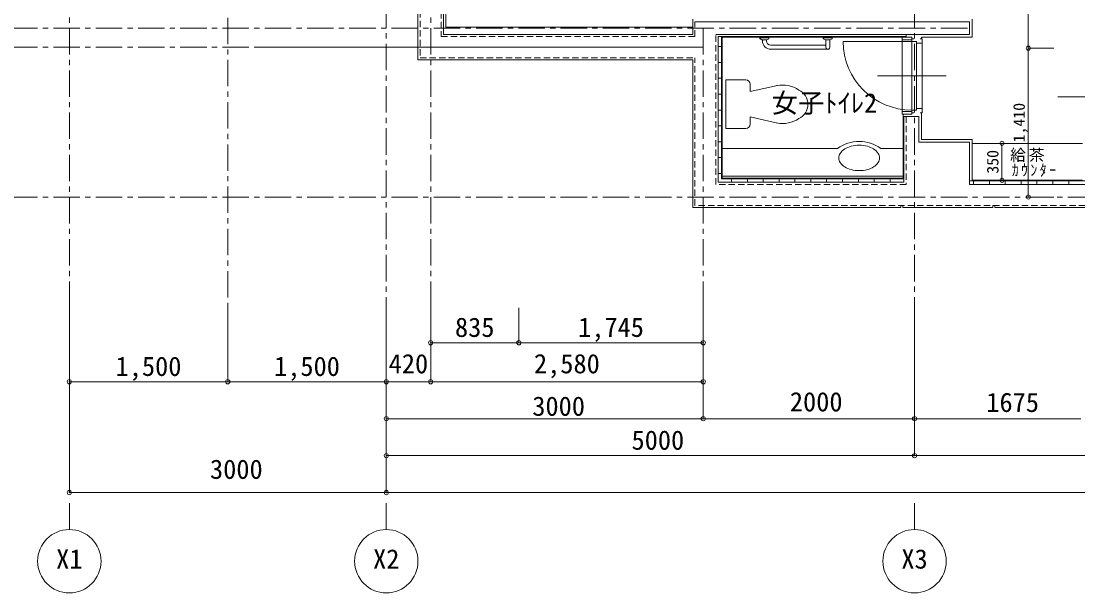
# Model space of a CAD drawing. Units: millimetres at full size, sheet at 1:50. Extents: x -17874 to 19699, y -20565 to 13459.
# Drawn here: x -12249 to -2247, y -12144 to -6728 of the extents above; entities that cross this region are included whole.
import ezdxf
from ezdxf.enums import TextEntityAlignment as Align

# ---------------------------------------------------------------- set-up
doc = ezdxf.new("R2010")
doc.units = ezdxf.units.MM
doc.header["$LTSCALE"] = 50
doc.header["$PDMODE"] = 32
doc.header["$PDSIZE"] = 40
doc.linetypes.add('CHAIN1', pattern=[8, 5, -1, 1, -1])
doc.linetypes.add('DASHED1', pattern=[1.8, 1.2, -0.6])
for name, color, linetype, lineweight in [('1-0_表（線_固定）', 4, 'Continuous', 9), ('1-1_表（文字_固定）', 4, 'CHAIN1', 9), ('1-2', 3, 'Continuous', 18), ('1-3', 7, 'Continuous', 13), ('1-4', 4, 'Continuous', 9), ('1-5_建具姿図', 3, 'Continuous', 13), ('1-6', 7, 'Continuous', 13), ('1-8', 134, 'Continuous', 5), ('1-D_寸法', 6, 'Continuous', 9), ('4-1', 7, 'Continuous', 13)]:
    doc.layers.add(name, color=color, linetype=linetype, lineweight=lineweight)
doc.styles.add('ＭＳ ゴシック', font='')
doc.styles.get('ＭＳ ゴシック').set_extended_font_data('MS Gothic')

msp = doc.modelspace()

# ---------------------------------------------------------------- linework, layer by layer
at = {"layer": '1-0_表（線_固定）'}
msp.add_line((-9993.07, -6974.31), (-5793.07, -6974.31), dxfattribs=at)
at = {"layer": '1-1_表（文字_固定）'}
for p, q in [((-11793.07, -9444.31), (-11793.07, 8656.68)), ((-8793.07, 8656.68), (-8793.07, -9444.31)), ((-3793.07, 8656.68), (-3793.07, -9444.31)), ((-10293.07, 2104.37), (-10293.07, -9444.31)), ((-8373.07, -9444.31), (-8373.07, -2954.47)), ((-14343.07, -6794.31), (-3282.09, -6794.31)), ((-5793.07, -9444.31), (-5793.07, -6794.31)), ((-14343.07, -6974.31), (-5793.07, -6974.31)), ((-14343.07, -8394.31), (16727.12, -8394.31))]:
    msp.add_line(p, q, dxfattribs=at)
at = {"layer": '1-2'}
for p, q in [((-8253.07, -3474.31), (-8253.07, -6854.31)), ((-8493.07, -4134.31), (-8493.07, -7094.31)), ((-5893.07, -6854.31), (-5893.07, -6709.31)), ((-3248.07, -6878.81), (-3248.07, -6709.31)), ((-5893.07, -6854.31), (-8253.07, -6854.31)), ((-5614.57, -6880.81), (-3909.57, -6880.81)), ((-3728.07, -6878.81), (-3248.07, -6878.81)), ((-8493.07, -7094.31), (-5893.07, -7094.31)), ((-5893.07, -8494.31), (-5893.07, -7094.31)), ((-3728.07, -7849.31), (-3728.07, -7595.81)), ((-3899.57, -7610.81), (-3899.57, -8215.81)), ((-3728.07, -7849.31), (-3248.07, -7849.31)), ((-3248.07, -8235.81), (-3248.07, -7849.31)), ((-2203.07, -8235.81), (-3248.07, -8235.81)), ((-5893.07, -8494.31), (-3923.07, -8494.31)), ((-3903.07, -8474.31), (-3923.07, -8474.31)), ((-3923.07, -8494.31), (-3923.07, -8474.31)), ((-3903.07, -8494.31), (-3903.07, -8474.31)), ((-3903.07, -8494.31), (-3053.07, -8494.31)), ((-3033.07, -8474.31), (-3053.07, -8474.31)), ((-3053.07, -8494.31), (-3053.07, -8474.31)), ((-3033.07, -8494.31), (-3033.07, -8474.31)), ((-3033.07, -8494.31), (2511.93, -8494.31))]:
    msp.add_line(p, q, dxfattribs=at)
at = {"layer": '1-2', "color": 7, "lineweight": 13}
for p, q in [((-2965.71, -8235.81), (-2965.71, -7885.81)), ((-10293.07, -10144.31), (-11793.07, -10144.31)), ((-8793.07, -10144.31), (-10293.07, -10144.31))]:
    msp.add_line(p, q, dxfattribs=at)
at = {"layer": '1-2'}
msp.add_lwpolyline([(-3899.57, -8215.81), (-5614.57, -8215.81), (-5614.57, -6880.81)], dxfattribs=at)
at = {"layer": '1-3', "color": 4, "lineweight": 9}
for p in [(-8230.57, -5194.31), (-5893.07, -6786.81)]:
    msp.add_line(p, (-8230.57, -6786.81), dxfattribs=at)
at = {"layer": '1-3'}
for p, q in [((-5873.07, -6734.31), (-3273.07, -6734.31)), ((-5673.07, -6854.31), (-3873.07, -6854.31)), ((-3753.07, -7630.81), (-3893.07, -7630.81)), ((-3753.07, -7874.31), (-3753.07, -7630.81)), ((-3753.07, -7874.31), (-3273.07, -7874.31)), ((-3273.07, -8274.31), (-3273.07, -7874.31)), ((-2178.07, -8274.31), (-3273.07, -8274.31))]:
    msp.add_line(p, q, dxfattribs=at)
at = {"layer": '1-3', "linetype": 'DASHED1'}
for p, q in [((-5673.07, -8274.31), (-5673.07, -6854.31)), ((-5873.07, -8474.31), (-5873.07, -7074.31)), ((-3873.07, -7630.81), (-3873.07, -8274.31)), ((-3873.07, -8274.31), (-5673.07, -8274.31)), ((3401.93, -8474.31), (-5873.07, -8474.31))]:
    msp.add_line(p, q, dxfattribs=at)
for points in [[(-8273.07, -3314.31), (-8273.07, -6874.31), (-5873.07, -6874.31)], [(-8473.07, -4114.31), (-8473.07, -7074.31), (-5873.07, -7074.31)]]:
    msp.add_lwpolyline(points, dxfattribs=at)
at = {"layer": '1-3'}
msp.add_lwpolyline([(-3873.07, -6854.31), (-3273.07, -6854.31), (-3273.07, -6734.31)], dxfattribs=at)
at = {"layer": '1-4'}
for p, q in [((-3873.07, -6854.31), (-3873.07, -6874.31)), ((-3799.57, -6895.81), (-3819.57, -6895.81)), ((-3719.57, -6895.81), (-3739.57, -6895.81)), ((-4469.57, -6920.81), (-3819.57, -6920.81)), ((-3909.57, -6905.81), (-3909.57, -7585.81)), ((-3819.57, -7570.81), (-3819.57, -6920.81)), ((-3774.57, -6935.81), (-3774.57, -7555.81)), ((-3719.57, -7555.81), (-3719.57, -6935.81)), ((-4144.57, -7245.81), (-3494.57, -7245.81)), ((-1788.07, -7445.81), (-2438.07, -7445.81)), ((-3819.57, -7570.81), (-3774.57, -7570.81)), ((-3819.57, -7610.81), (-3819.57, -7570.81)), ((-3799.57, -7595.81), (-3819.57, -7595.81)), ((-3774.57, -7555.81), (-3719.57, -7555.81)), ((-3774.57, -7570.81), (-3774.57, -7555.81)), ((-3719.57, -7595.81), (-3739.57, -7595.81)), ((-3719.57, -7555.81), (-3719.57, -7595.81))]:
    msp.add_line(p, q, dxfattribs=at)
at = {"layer": '1-4', "color": 3, "lineweight": 18}
msp.add_line((-3728.07, -6895.81), (-3728.07, -6878.81), dxfattribs=at)
at = {"layer": '1-4'}
for points in [[(-3819.57, -6880.81), (-3909.57, -6880.81), (-3909.57, -6905.81), (-3819.57, -6905.81)], [(-3819.57, -6880.81), (-3819.57, -6920.81), (-3774.57, -6920.81), (-3774.57, -6935.81), (-3719.57, -6935.81), (-3719.57, -6895.81)], [(-3819.57, -7610.81), (-3909.57, -7610.81), (-3909.57, -7585.81), (-3819.57, -7585.81)]]:
    msp.add_lwpolyline(points, dxfattribs=at)
msp.add_arc((-3819.57, -6920.81), 650, 180, 270, dxfattribs=at)
at = {"layer": '1-6'}
for p, q in [((-2716.34, -6984.31), (-2716.34, -5184.31)), ((-2716.34, -6984.31), (-2475.53, -6984.31)), ((-2716.34, -8394.31), (-2716.34, -6984.31)), ((-2716.34, -8394.31), (-2475.53, -8394.31)), ((-11793.07, -9444.31), (-11793.07, -11194.31)), ((-10293.07, -10144.31), (-10293.07, -9444.31)), ((-8793.07, -9444.31), (-8793.07, -11194.31)), ((-8373.07, -10144.31), (-8373.07, -9444.31)), ((-7538.07, -9774.63), (-7538.07, -9444.31)), ((-5793.07, -9444.31), (-5793.07, -10494.31)), ((-3793.07, -9444.31), (-3793.07, -10844.31)), ((-7538.07, -9774.63), (-8373.07, -9774.63)), ((-5793.07, -9774.63), (-7538.07, -9774.63)), ((-8793.07, -10494.31), (-8693.07, -10494.31)), ((-8693.07, -10494.31), (-5893.07, -10494.31)), ((-5793.07, -10494.31), (-5893.07, -10494.31)), ((-5793.07, -10494.31), (-5693.07, -10494.31)), ((-5693.07, -10494.31), (-3893.07, -10494.31)), ((-3793.07, -10494.31), (-3893.07, -10494.31)), ((-3793.07, -10494.31), (-3693.07, -10494.31)), ((-3693.07, -10494.31), (-2218.07, -10494.31)), ((-8793.07, -10844.31), (-8693.07, -10844.31)), ((-3893.07, -10844.31), (-8693.07, -10844.31)), ((-3793.07, -10844.31), (-3893.07, -10844.31)), ((-3793.07, -10844.31), (-3693.07, -10844.31)), ((2856.93, -10844.31), (-3693.07, -10844.31)), ((-11793.07, -11194.31), (-11693.07, -11194.31)), ((-8893.07, -11194.31), (-11693.07, -11194.31)), ((-8793.07, -11194.31), (-8893.07, -11194.31)), ((-8793.07, -11194.31), (-8693.07, -11194.31)), ((-11793.07, -11544.31), (-11793.07, -11294.31)), ((-8793.07, -11544.31), (-8793.07, -11294.31)), ((-3793.07, -11544.31), (-3793.07, -11294.31))]:
    msp.add_line(p, q, dxfattribs=at)
msp.add_lwpolyline([(9706.93, -11194.31), (9606.93, -11194.31), (-8693.07, -11194.31)], dxfattribs=at)
for centre in [(-11793.07, -11844.31), (-8793.07, -11844.31), (-3793.07, -11844.31)]:
    msp.add_circle(centre, 300, dxfattribs=at)
at = {"layer": '1-6', "color": 2}
for p in [(-2716.34, -6984.31), (-2965.71, -7885.81), (-2965.71, -8235.81), (-2716.34, -8394.31), (-8373.07, -9774.63), (-7538.07, -9774.63), (-5793.07, -9774.63), (-11793.07, -10144.31), (-10293.07, -10144.31), (-8793.07, -10144.31), (-8373.07, -10144.31), (-5793.07, -10144.31)]:
    msp.add_point(p, dxfattribs=at)
at = {"layer": '1-6'}
for p in [(-8793.07, -10494.31), (-5793.07, -10494.31), (-3793.07, -10494.31), (-8793.07, -10844.31), (-3793.07, -10844.31), (-11793.07, -11194.31), (-8793.07, -11194.31)]:
    msp.add_point(p, dxfattribs=at)
at = {"layer": '1-8', "color": 4, "linetype": 'DASHED1', "lineweight": 9}
msp.add_line((-5873.07, -6874.31), (-5873.07, -6734.31), dxfattribs=at)
at = {"layer": '1-8', "color": 4, "lineweight": 9}
for p, q in [((-5653.07, -6874.31), (-3873.07, -6874.31)), ((-5653.07, -6970.04), (-5621.07, -6970.04)), ((-5653.07, -7120.04), (-5621.07, -7120.04)), ((-5653.07, -7270.04), (-5621.07, -7270.04)), ((-5653.07, -7420.04), (-5621.07, -7420.04)), ((-5653.07, -7570.04), (-5621.07, -7570.04)), ((-3893.07, -7630.81), (-3893.07, -8254.31)), ((-5653.07, -7720.04), (-5621.07, -7720.04)), ((-5653.07, -7870.04), (-5621.07, -7870.04)), ((-5653.07, -8020.04), (-5621.07, -8020.04)), ((-5653.07, -8170.04), (-5621.07, -8170.04)), ((-3899.57, -8195.81), (-5614.57, -8195.81)), ((-5525.02, -8254.31), (-5525.02, -8222.31)), ((-5375.02, -8254.31), (-5375.02, -8222.31)), ((-5225.02, -8254.31), (-5225.02, -8222.31)), ((-5075.02, -8254.31), (-5075.02, -8222.31)), ((-4925.02, -8254.31), (-4925.02, -8222.31)), ((-4775.02, -8254.31), (-4775.02, -8222.31)), ((-4625.02, -8254.31), (-4625.02, -8222.31)), ((-4475.02, -8254.31), (-4475.02, -8222.31)), ((-4325.02, -8254.31), (-4325.02, -8222.31)), ((-4175.02, -8254.31), (-4175.02, -8222.31)), ((-4025.02, -8254.31), (-4025.02, -8222.31)), ((-2178.07, -8242.31), (-3273.07, -8242.31)), ((-3234.14, -8274.31), (-3234.14, -8242.31)), ((-3084.14, -8274.31), (-3084.14, -8242.31)), ((-2934.14, -8274.31), (-2934.14, -8242.31)), ((-2784.14, -8274.31), (-2784.14, -8242.31)), ((-2634.14, -8274.31), (-2634.14, -8242.31)), ((-2484.14, -8274.31), (-2484.14, -8242.31)), ((-2334.14, -8274.31), (-2334.14, -8242.31))]:
    msp.add_line(p, q, dxfattribs=at)
for points in [[(-3893.07, -8254.31), (-5653.07, -8254.31), (-5653.07, -6874.31)], [(-3893.07, -8222.31), (-5621.07, -8222.31), (-5621.07, -6874.31)]]:
    msp.add_lwpolyline(points, dxfattribs=at)
at = {"layer": '1-D_寸法'}
for p, q in [((-5257.07, -6892.57), (-5257.07, -6885.81)), ((-5257.07, -6885.81), (-5172.07, -6885.81)), ((-5255.58, -6895.18), (-5237.55, -6905.54)), ((-5173.57, -6895.18), (-5191.6, -6905.54)), ((-5172.07, -6892.57), (-5172.07, -6885.81)), ((-4657.08, -6892.57), (-4657.08, -6885.81)), ((-4657.08, -6885.81), (-4572.08, -6885.81)), ((-4655.58, -6895.18), (-4637.54, -6905.55)), ((-4573.58, -6895.17), (-4591.61, -6905.54)), ((-4572.08, -6892.57), (-4572.08, -6885.81)), ((-5236.54, -6905.81), (-5192.61, -6905.81)), ((-5233.57, -6915.81), (-5233.57, -6905.81)), ((-5195.58, -6915.81), (-5195.58, -6905.81)), ((-5154.57, -6956.81), (-4633.58, -6956.81)), ((-5154.57, -6994.81), (-4614.58, -6994.81)), ((-4636.55, -6905.81), (-4592.61, -6905.81)), ((-4633.58, -6975.81), (-4633.58, -6905.81)), ((-4595.58, -6975.81), (-4595.58, -6905.81)), ((-5390.16, -7285.81), (-5578.16, -7285.81)), ((-5578.16, -7745.81), (-5578.16, -7285.81)), ((-5350.16, -7635.81), (-5090.83, -7693.81)), ((-5350.16, -7705.81), (-5350.16, -7635.81)), ((-5390.16, -7745.81), (-5578.16, -7745.81)), ((-2203.07, -7885.81), (-3248.07, -7885.81)), ((-5614.57, -7935.81), (-4522.31, -7935.81)), ((-4111.83, -7935.81), (-3899.57, -7935.81))]:
    msp.add_line(p, q, dxfattribs=at)
msp.add_lwpolyline([(-5350.16, -7325.81), (-5350.16, -7395.81), (-5090.83, -7337.81)], dxfattribs=at)
for centre, radius, start, end in [((-5254.07, -6892.57), 3, 180, 240.101), ((-5175.07, -6892.57), 3, 299.899, 0), ((-4654.08, -6892.57), 3, 180, 240.102), ((-4575.08, -6892.57), 3, 299.898, 0), ((-5236.54, -6903.81), 2, 240.1, 270), ((-5154.57, -6915.81), 79, 180, 270), ((-5154.57, -6915.81), 41, 180, 270), ((-5192.61, -6903.81), 2, 270, 299.9), ((-4636.55, -6903.81), 2, 240.1, 270), ((-4614.58, -6975.81), 19, 179.99963, 0), ((-4592.61, -6903.81), 2, 270, 299.9), ((-5390.16, -7325.81), 40, 0, 90), ((-5043.1, -7613.71), 280, 56.21643, 100.96858), ((-4953.16, -7515.81), 150, 0.00002, 63.99877), ((-4953.16, -7515.81), 150, 296.00123, 359.99998), ((-5043.1, -7417.91), 280, 259.03142, 303.78357), ((-5390.16, -7705.81), 40, 270, 0), ((-4317.07, -8211.54), 343.73, 53.33798, 126.66202), ((-4433.63, -8024.1), 77.16, 146.35235, 180), ((-4377.94, -8061.17), 144.07, 121.89475, 146.35235), ((-4341.19, -8120.22), 213.62, 104.45461, 121.89475), ((-4317.07, -8213.77), 310.23, 90, 104.45461), ((-4317.07, -8213.77), 310.23, 75.54539, 90), ((-4292.96, -8120.22), 213.62, 58.10525, 75.54539), ((-4256.21, -8061.17), 144.07, 33.64765, 58.10525), ((-4200.51, -8024.1), 77.16, 0, 33.64765), ((-4433.63, -8024.1), 77.16, 180, 213.64765), ((-4377.94, -7987.02), 144.07, 213.64765, 238.10525), ((-4256.21, -7987.02), 144.07, 301.89475, 326.35235), ((-4200.51, -8024.1), 77.16, 326.35235, 0), ((-4341.19, -7927.98), 213.62, 238.10525, 255.54539), ((-4317.07, -7834.43), 310.23, 255.54539, 270), ((-4317.07, -7834.43), 310.23, 270, 284.45461), ((-4292.96, -7927.98), 213.62, 284.45461, 301.89475)]:
    msp.add_arc(centre, radius, start, end, dxfattribs=at)
at = {"layer": '4-1'}
for p, q in [((-8373.07, -10144.31), (-8793.07, -10144.31)), ((-5793.07, -10144.31), (-8373.07, -10144.31))]:
    msp.add_line(p, q, dxfattribs=at)

# ---------------------------------------------------------------- texts
at = {"layer": '1-5_建具姿図', "style": 'ＭＳ ゴシック'}
msp.add_text('女子ﾄｲﾚ2', height=183.3, dxfattribs=at).set_placement((-5146.4, -7649.48), align=Align.BOTTOM_LEFT)
at = {"layer": '1-5_建具姿図', "char_height": 110, "attachment_point": 7, "style": 'ＭＳ ゴシック'}
for s, insert in [('\\T1.17;給茶', (-2888.37, -8064.23)), ('\\T1.38;\\W0.85;ｶｳﾝﾀｰ', (-2871.67, -8203.41))]:
    msp.add_mtext(s, dxfattribs=dict(at, insert=insert))
at = {"layer": '1-6', "style": 'ＭＳ ゴシック'}
for s, p in [('1,410', (-2716.34, -7876.81)), ('350', (-2965.71, -8173.31))]:
    msp.add_text(s, height=110, rotation=90, dxfattribs=at).set_placement(p, align=Align.BOTTOM_LEFT)
at = {"layer": '1-6', "color": 3, "style": 'ＭＳ ゴシック'}
for s, p in [('835', (-8143.07, -9774.63)), ('1,745', (-6978.07, -9774.63)), ('420', (-8770.57, -10119.31)), ('2,580', (-7395.57, -10119.31)), ('1,500', (-11355.57, -10144.31)), ('1,500', (-9855.57, -10144.31)), ('3000', (-7411.29, -10521.74)), ('2000', (-4973.35, -10480.07)), ('1675', (-3113.99, -10485.84)), ('5000', (-6472.03, -10843.28)), ('3000', (-10461.82, -11119.31)), ('X1', (-11918.07, -11969.31)), ('X2', (-8918.07, -11969.31)), ('X3', (-3918.07, -11969.31))]:
    msp.add_text(s, height=183.3, dxfattribs=at).set_placement(p, align=Align.BOTTOM_LEFT)

doc.saveas('drawing.dxf')
